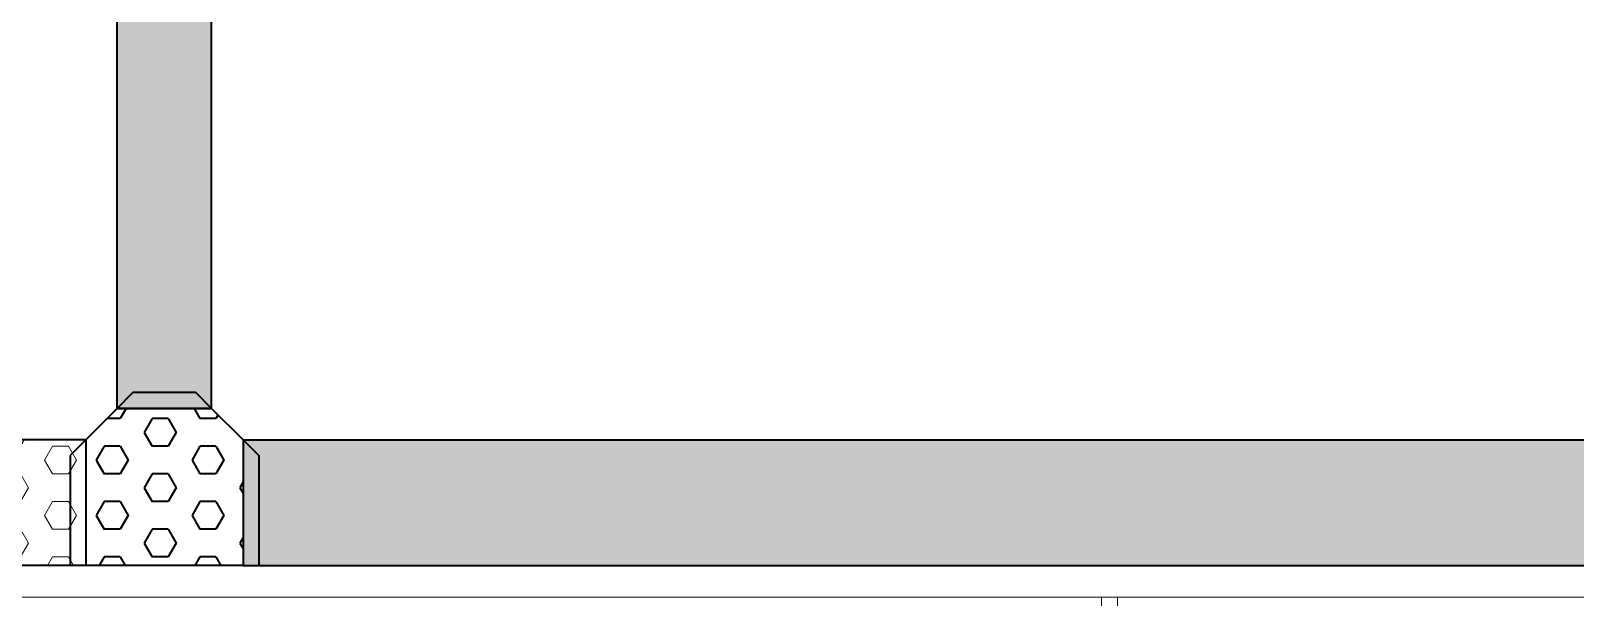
# Model space of a CAD drawing. Header units: inches. Extents: x -12418 to 57169, y -29325 to 19878.
# Drawn here: x 38492 to 40947, y -2747 to -1847 of the extents above; entities that cross this region are included whole.
import ezdxf

# ---------------------------------------------------------------- set-up
doc = ezdxf.new("R2010")
doc.units = ezdxf.units.IN
doc.header["$LTSCALE"] = 25
doc.header["$MEASUREMENT"] = 0
doc.linetypes.add('DASHDOT', pattern=[25.4, 12.7, -6.35, 0, -6.35])
doc.layers.get('0').update_dxf_attribs({"color": 8})
for name, color, linetype, lineweight in [('00-Ground Floor$0$Aluminum', 251, 'Continuous', 5), ('00-Ground Floor$0$Walls', 251, 'Continuous', 5), ('E-LITE-CLNG-CNDT', 6, 'DASHDOT', 35), ('T-CABL-TRAY', 60, 'Continuous', 35)]:
    doc.layers.add(name, color=color, linetype=linetype, lineweight=lineweight)
pattern_1 = [(180, (-17227.167, -2e-10), (6e-13, -43.99409), [25.4, -50.8]), (300, (-17227.167, -2e-10), (38.1, 21.99705), [25.4, -50.8]), (240, (-17252.567, -2e-10), (38.1, -21.99705), [25.4, -50.8])]

# ---------------------------------------------------------------- blocks, each defined once
blk = doc.blocks.new('00-Ground Floor$0$A$C37be4daf')
at = {"layer": '00-Ground Floor$0$Aluminum'}
for p, q in [((1416, 598.2), (216, 598.2)), ((241, 498.2), (241, 598.2)), ((291, 548.2), (291, 598.2)), ((1341, 548.2), (1341, 598.2)), ((1391, 498.2), (1391, 598.2)), ((291, 573.2), (1341, 573.2)), ((1391, 548.2), (241, 548.2)), ((1416, 498.2), (216, 498.2))]:
    blk.add_line(p, q, dxfattribs=at)
at = {"layer": '00-Ground Floor$0$Walls'}
for p, q in [((216, 498.2), (216, 598.2)), ((1416, 498.2), (1416, 598.2))]:
    blk.add_line(p, q, dxfattribs=at)
blk = doc.blocks.new('00-Ground Floor')
at = {"layer": '00-Ground Floor$0$Walls'}
blk.add_line((37849.5, -2747.4, 0), (49047.9, -2747.4, 0), dxfattribs=at)
at = {"rotation": 180}
blk.add_blockref('00-Ground Floor$0$A$C37be4daf', (41610.2, -2249.2, 0), dxfattribs=at)
blk = doc.blocks.new('*U101')
at = {"lineweight": 0}
h = blk.add_hatch(dxfattribs=at)
h.set_pattern_fill('HEX', color=253, scale=8, angle=180, style=0)
h.set_pattern_definition(pattern_1)
h.paths.add_polyline_path([(-2202, 200), (-2202, 0), (0, 0), (0, 200)])
at = {"color": 0}
for p, q in [((0, 200), (-2202, 200)), ((-2202, 0), (-2202, 200)), ((0, 0), (0, 200)), ((0, 0), (-2202, 0))]:
    blk.add_line(p, q, dxfattribs=at)
blk = doc.blocks.new('*U102')
h = blk.add_hatch()
h.set_pattern_fill('HEX', color=253, scale=8, angle=-90, style=0)
h.set_pattern_definition([(270, (-3e-11, -5e-24), (43.994, -9e-14), [25.4, -50.8]), (30, (-3e-11, -5e-24), (-21.997, 38.1), [25.4, -50.8]), (330, (-3e-11, -25.4), (21.997, 38.1), [25.4, -50.8])])
h.paths.add_polyline_path([(0, 0), (-200, 0), (-250, -50), (-250, -200), (-200, -250), (0, -250)])
at = {"color": 0}
for p, q in [((-200, 0), (-200, 50)), ((0, 0), (0, 50)), ((-250, -50), (-200, 0)), ((0, 0), (0, -250)), ((-250, -50), (-300, -50)), ((-250, -200), (-300, -200)), ((-250, -200), (-200, -250)), ((-200, -250), (-200, -300)), ((0, -250), (0, -300))]:
    blk.add_line(p, q, dxfattribs=at)
at = {"color": 253}
for p, q in [((-200, 0), (-175, 25)), ((-175, 25), (0, 25)), ((-200, 0), (0, 0)), ((-250, -50), (-275, -75)), ((-250, -50), (-250, -200)), ((-275, -75), (-275, -175)), ((-250, -200), (-275, -175)), ((-200, -250), (0, -250)), ((-200, -250), (-175, -275)), ((-175, -275), (0, -275))]:
    blk.add_line(p, q, dxfattribs=at)
blk = doc.blocks.new('*U103')
at = {"lineweight": 0}
h = blk.add_hatch(dxfattribs=at)
h.set_pattern_fill('HEX', color=253, scale=8, angle=180, style=0)
h.set_pattern_definition([(180, (-17177.167, -2e-10), (6e-13, -43.99409), [25.4, -50.8]), (300, (-17177.167, -2e-10), (38.1, 21.99705), [25.4, -50.8]), (240, (-17202.567, -2e-10), (38.1, -21.99705), [25.4, -50.8])])
h.paths.add_polyline_path([(-9515.4, 200), (-9515.4, 0), (0, 0), (0, 200)])
at = {"color": 0}
for p, q in [((0, 200), (-9515.4, 200)), ((0, 0), (0, 200)), ((0, 0), (-9515.4, 0))]:
    blk.add_line(p, q, dxfattribs=at)
blk = doc.blocks.new('*U104')
at = {"lineweight": 0}
h = blk.add_hatch(dxfattribs=at)
h.set_pattern_fill('HEX', color=253, scale=8, angle=180, style=0)
h.set_pattern_definition(pattern_1)
h.paths.add_polyline_path([(-9158, 150), (-9158, 0), (0, 0), (0, 150)])
at = {"color": 0}
for p, q in [((0, 150), (-9158, 150)), ((0, 0), (0, 150)), ((0, 0), (-9158, 0))]:
    blk.add_line(p, q, dxfattribs=at)

msp = doc.modelspace()

# ---------------------------------------------------------------- block references
at = {"layer": 'E-LITE-CLNG-CNDT'}
msp.add_blockref('00-Ground Floor', (0, 0), dxfattribs=at)
at = {"layer": 'T-CABL-TRAY', "linetype": 'Continuous'}
for name, p, rotation in [('*U104', (38628.9, -2447.4, 0), 270), ('*U102', (38828.9, -2697.4, 0), 269.9999999999999), ('*U103', (38828.9, -2497.4, 0), 180)]:
    msp.add_blockref(name, p, dxfattribs=dict(at, rotation=rotation))
at = {"layer": 'T-CABL-TRAY', "linetype": 'Continuous', "xscale": -1, "rotation": 180}
msp.add_blockref('*U101', (38578.9, -2497.4, 0), dxfattribs=at)

doc.saveas('drawing.dxf')
